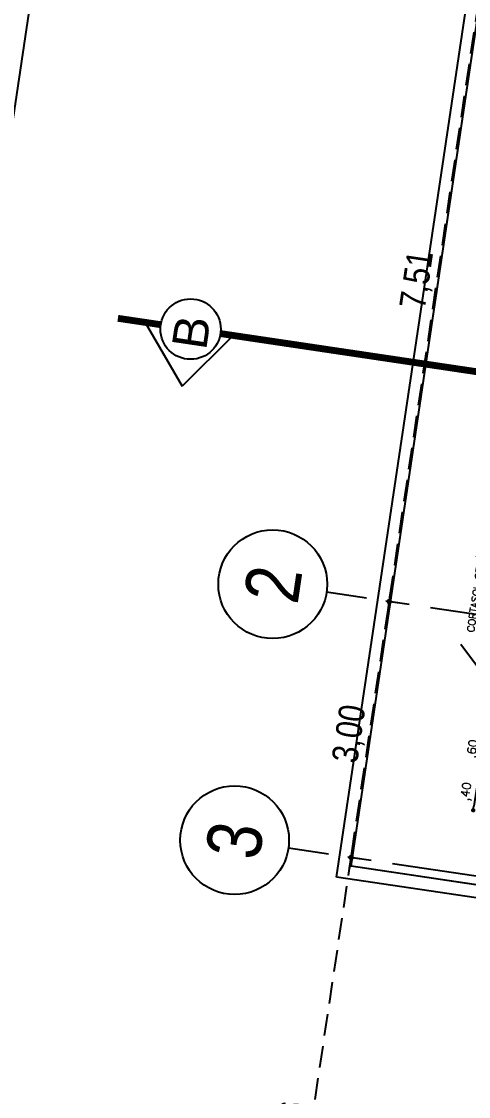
# Model space of a CAD drawing. Header units: millimetres. Extents: x 338 to 506, y 179 to 335.
# Drawn here: x 394.65 to 399.83, y 290.13 to 302.59 of the extents above; entities that cross this region are included whole.
import ezdxf
from ezdxf.enums import TextEntityAlignment as Align

# ---------------------------------------------------------------- set-up
doc = ezdxf.new("R2010")
doc.units = ezdxf.units.MM
doc.linetypes.add('CENTER', pattern=[2, 1.25, -0.25, 0.25, -0.25])
doc.linetypes.add('DASHED2', pattern=[0.375, 0.25, -0.125])
for name, color, linetype in [('ANDEN', 251, 'Continuous'), ('COTAS', 30, 'Continuous'), ('EJES_DE_COLUMNA', 255, 'DASHED2'), ('MUROS', 32, 'Continuous'), ('REJAS', 151, 'Continuous'), ('TEXTOS', 7, 'Continuous')]:
    doc.layers.add(name, color=color, linetype=linetype)
doc.styles.add('NOTAS', font='simplex.shx')
doc.styles.get("Standard").update_dxf_attribs({"font": 'ARIALUNI.ttf'})
doc.styles.add('TECHNIC', font='txt')
doc.dimstyles.new('CONSTRUIME', dxfattribs={"dimtxt": 0.09, "dimasz": 0.027, "dimexe": 0.04, "dimexo": 0.1, "dimgap": 0.04, "dimtad": 1, "dimtih": 1, "dimtoh": 1, "dimdec": 4, "dimzin": 5, "dimdsep": 46, "dimtxsty": 'Standard', "dimcen": -0.05, "dimclrd": 253, "dimclre": 253, "dimclrt": 7, "dimadec": 0, "dimazin": 0, "dimtfac": 1, "dimtdec": 4, "dimtmove": 2, "dimatfit": 3, "dimfxl": 1, "dimtolj": 1, "dimarcsym": 0})
doc.dimstyles.new('ROMANS', dxfattribs={"dimtxt": 0.1, "dimasz": 0.05, "dimexe": 0.04, "dimexo": 0.5, "dimgap": 0.05, "dimtad": 1, "dimtih": 1, "dimtoh": 1, "dimdec": 4, "dimzin": 5, "dimdsep": 46, "dimtxsty": 'Standard', "dimsah": 1, "dimcen": 0.05, "dimse1": 1, "dimse2": 1, "dimclrd": 7, "dimclre": 7, "dimclrt": 7, "dimadec": 0, "dimazin": 0, "dimtfac": 1, "dimtdec": 4, "dimtix": 1, "dimtmove": 2, "dimatfit": 3, "dimfxl": 1, "dimtolj": 1, "dimarcsym": 0})

# ---------------------------------------------------------------- blocks, each defined once
blk = doc.blocks.new('*X986')
at = {"color": 0}
for p, q in [((113.105, 102.553), (113.375, 102.822)), ((115.979, 102.553), (116.249, 102.822)), ((118.853, 102.553), (119.122, 102.822)), ((121.726, 102.553), (121.896, 102.723)), ((113.105, 102.553), (113.307, 102.351)), ((113.105, 102.553), (113.486, 102.553)), ((115.979, 102.553), (116.181, 102.351)), ((115.979, 102.553), (116.36, 102.553)), ((118.853, 102.553), (119.055, 102.351)), ((118.853, 102.553), (119.234, 102.553)), ((121.726, 102.553), (121.896, 102.383)), ((121.726, 102.553), (121.896, 102.553))]:
    blk.add_line(p, q, dxfattribs=at)
blk = doc.blocks.new('EJES_CORTES')
at = {"layer": 'TEXTOS'}
for p, q in [((-5.529, 5.138), (-6.198, 4.607)), ((-5.529, 4.957), (-5.529, 5.138)), ((-5.529, 4.108), (-6.198, 4.607))]:
    blk.add_line(p, q, dxfattribs=at)
at = {"layer": 'TEXTOS', "linetype": 'CENTER', "const_width": 0.0792}
for points in [[(-5.529, 4.957), (-5.529, 5.459)], [(-5.529, 0.297), (-5.529, 4.258)]]:
    blk.add_lwpolyline(points, dxfattribs=at)
at = {"layer": 'TEXTOS'}
blk.add_circle((-5.529, 4.607), 0.35, dxfattribs=at)
blk.add_text('B', height=0.403, dxfattribs=at).set_placement((-5.565, 4.796), align=Align.TOP_CENTER)
blk = doc.blocks.new('*U412')
at = {"layer": 'REJAS', "color": 18, "style": 'NOTAS'}
blk.add_text('CORTASOL SEGÚN DISEÑO', height=0.08333, dxfattribs=at).set_placement((3006.3, 1982.979))
blk = doc.blocks.new('_DOT')
at = {"color": 0, "linetype": 'ByBlock'}
blk.add_line((-0.5, 0), (-1, 0), dxfattribs=at)
at = {"color": 0, "linetype": 'ByBlock', "const_width": 0.5}
blk.add_lwpolyline([(-0.25, 0, 1), (0.25, 0, 1)], format="xyb", close=True, dxfattribs=at)
blk = doc.blocks.new('*U1141')
at = {"layer": 'REJAS', "color": 7, "style": 'NOTAS'}
blk.add_text(',60', height=0.1, dxfattribs=at).set_placement((3004.856, 1982.754))
blk = doc.blocks.new('*D416')
at = {"layer": 'DEFPOINTS', "color": 0, "transparency": 16777216}
for p in [(3004.661, 1982.685), (3004.661, 1982.489), (3005.261, 1982.489)]:
    blk.add_point(p, dxfattribs=at)
at = {"layer": 'REJAS', "color": 7, "transparency": 16777216}
blk.add_line((3005.211, 1982.685), (3004.711, 1982.685), dxfattribs=at)
at = {"transparency": 16777216}
blk.add_blockref('*U1141', (0, 0), dxfattribs=at)
at = {"layer": 'REJAS', "color": 7, "transparency": 16777216, "xscale": 0.05, "yscale": 0.05, "zscale": 0.05, "rotation": 180}
blk.add_blockref('_DOT', (3004.661, 1982.685), dxfattribs=at)
at = {"layer": 'REJAS', "color": 7, "transparency": 16777216, "xscale": 0.05, "yscale": 0.05, "zscale": 0.05}
blk.add_blockref('_DOT', (3005.261, 1982.685), dxfattribs=at)
blk = doc.blocks.new('*U1142')
at = {"layer": 'REJAS', "color": 7, "style": 'NOTAS'}
blk.add_text(',40', height=0.1, dxfattribs=at).set_placement((3004.356, 1982.754))
blk = doc.blocks.new('*D417')
at = {"layer": 'DEFPOINTS', "color": 0, "transparency": 16777216}
for p in [(3004.261, 1982.685), (3004.661, 1982.489), (3004.261, 1981.989)]:
    blk.add_point(p, dxfattribs=at)
at = {"layer": 'REJAS', "color": 7, "transparency": 16777216}
blk.add_line((3004.611, 1982.685), (3004.311, 1982.685), dxfattribs=at)
at = {"transparency": 16777216}
blk.add_blockref('*U1142', (0, 0), dxfattribs=at)
at = {"layer": 'REJAS', "color": 7, "transparency": 16777216, "xscale": 0.05, "yscale": 0.05, "zscale": 0.05, "rotation": 180}
blk.add_blockref('_DOT', (3004.261, 1982.685), dxfattribs=at)
at = {"layer": 'REJAS', "color": 7, "transparency": 16777216, "xscale": 0.05, "yscale": 0.05, "zscale": 0.05}
blk.add_blockref('_DOT', (3004.661, 1982.685), dxfattribs=at)
blk = doc.blocks.new('ARROW')
at = {"layer": 'COTAS', "color": 1}
blk.add_line((2.5, 0), (-2.5, 0), dxfattribs=at)
at = {"layer": 'COTAS', "color": 1, "const_width": 0.635}
blk.add_lwpolyline([(-0.32, 0, 1), (0.32, 0, 1)], format="xyb", close=True, dxfattribs=at)
blk = doc.blocks.new('*U1064')
at = {"layer": 'EJES_DE_COLUMNA', "color": 7, "style": 'TECHNIC'}
blk.add_text('6,26', height=0.3, dxfattribs=at).set_placement((738.399, 199.093))
blk = doc.blocks.new('*D657')
at = {"layer": 'DEFPOINTS', "color": 0, "transparency": 16777216}
for p in [(741.966, 199.001), (735.705, 198.789), (741.966, 198.789)]:
    blk.add_point(p, dxfattribs=at)
at = {"layer": 'EJES_DE_COLUMNA', "color": 253, "transparency": 16777216}
for p, q in [((735.705, 198.901), (735.705, 199.041)), ((741.966, 198.901), (741.966, 199.041)), ((735.755, 199.001), (741.916, 199.001))]:
    blk.add_line(p, q, dxfattribs=at)
at = {"transparency": 16777216}
blk.add_blockref('*U1064', (0, 0), dxfattribs=at)
at = {"layer": 'EJES_DE_COLUMNA', "color": 253, "transparency": 16777216, "xscale": 0.05, "yscale": 0.05, "zscale": 0.05, "rotation": 180}
blk.add_blockref('ARROW', (735.705, 199.001), dxfattribs=at)
at = {"layer": 'EJES_DE_COLUMNA', "color": 253, "transparency": 16777216, "xscale": 0.05, "yscale": 0.05, "zscale": 0.05}
blk.add_blockref('ARROW', (741.966, 199.001), dxfattribs=at)
blk = doc.blocks.new('*U1065')
at = {"layer": 'EJES_DE_COLUMNA', "color": 7, "style": 'TECHNIC'}
blk.add_text('3,00', height=0.3, dxfattribs=at).set_placement((743.048, 199.093))
blk = doc.blocks.new('*D658')
at = {"layer": 'DEFPOINTS', "color": 0, "transparency": 16777216}
for p in [(744.966, 199.001), (741.966, 198.789), (744.966, 198.789)]:
    blk.add_point(p, dxfattribs=at)
at = {"layer": 'EJES_DE_COLUMNA', "color": 253, "transparency": 16777216}
for p, q in [((741.966, 198.901), (741.966, 199.041)), ((744.966, 198.901), (744.966, 199.041)), ((742.016, 199.001), (744.916, 199.001))]:
    blk.add_line(p, q, dxfattribs=at)
at = {"transparency": 16777216}
blk.add_blockref('*U1065', (0, 0), dxfattribs=at)
at = {"layer": 'EJES_DE_COLUMNA', "color": 253, "transparency": 16777216, "xscale": 0.05, "yscale": 0.05, "zscale": 0.05, "rotation": 180}
blk.add_blockref('ARROW', (741.966, 199.001), dxfattribs=at)
at = {"layer": 'EJES_DE_COLUMNA', "color": 253, "transparency": 16777216, "xscale": 0.05, "yscale": 0.05, "zscale": 0.05}
blk.add_blockref('ARROW', (744.966, 199.001), dxfattribs=at)
blk = doc.blocks.new('*U1066')
at = {"layer": 'EJES_DE_COLUMNA', "color": 7, "style": 'TECHNIC'}
blk.add_text('7,51', height=0.3, dxfattribs=at).set_placement((748.369, 199.093))
blk = doc.blocks.new('*D659')
at = {"layer": 'DEFPOINTS', "color": 0, "transparency": 16777216}
for p in [(752.479, 199.001), (744.966, 198.789), (752.479, 198.789)]:
    blk.add_point(p, dxfattribs=at)
at = {"layer": 'EJES_DE_COLUMNA', "color": 253, "transparency": 16777216}
for p, q in [((744.966, 198.901), (744.966, 199.041)), ((752.479, 198.901), (752.479, 199.041)), ((745.016, 199.001), (752.429, 199.001))]:
    blk.add_line(p, q, dxfattribs=at)
at = {"transparency": 16777216}
blk.add_blockref('*U1066', (0, 0), dxfattribs=at)
at = {"layer": 'EJES_DE_COLUMNA', "color": 253, "transparency": 16777216, "xscale": 0.05, "yscale": 0.05, "zscale": 0.05, "rotation": 180}
blk.add_blockref('ARROW', (744.966, 199.001), dxfattribs=at)
at = {"layer": 'EJES_DE_COLUMNA', "color": 253, "transparency": 16777216, "xscale": 0.05, "yscale": 0.05, "zscale": 0.05}
blk.add_blockref('ARROW', (752.479, 199.001), dxfattribs=at)
blk = doc.blocks.new('BAÑOS_PUBLICOS_PISO_1')
blk.add_blockref('*U412', (0, 0))
at = {"layer": 'REJAS', "color": 18}
for base, p1, p2, picture, middle in [((3004.26076, 1982.6852), (3004.66076, 1982.48867), (3004.26076, 1981.98867), '*D417', (3004.46076, 1982.79472)), ((3004.66076, 1982.6852), (3005.26076, 1982.48867), (3004.66076, 1982.48867), '*D416', (3004.96076, 1982.79472))]:
    dim = blk.add_linear_dim(base=base, p1=p1, p2=p2, angle=180, dimstyle='ROMANS', dxfattribs=at)
    dim.commit()
    dim.dimension.update_dxf_attribs({"geometry": picture, "text_midpoint": middle})
blk = doc.blocks.new('EJES_ESTRUCTURALES')
at = {"layer": 'EJES_DE_COLUMNA', "color": 9, "linetype": 'CENTER'}
for p, q in [((741.96581, 131.2663), (741.96581, 199.7363)), ((744.96581, 131.2663), (744.96581, 199.7363))]:
    blk.add_line(p, q, dxfattribs=at)
at = {"layer": 'EJES_DE_COLUMNA', "color": 9, "linetype": 'Continuous'}
for centre in [(741.96581, 200.3663), (744.96581, 200.3663)]:
    blk.add_circle(centre, 0.63, dxfattribs=at)
at = {"layer": 'EJES_DE_COLUMNA', "color": 1, "style": 'TECHNIC'}
for s, p in [('3', (741.96581, 200.3663)), ('2', (744.96581, 200.3663))]:
    blk.add_text(s, height=0.63, dxfattribs=at).set_placement(p, align=Align.MIDDLE)
at = {"layer": 'EJES_DE_COLUMNA'}
for base, p1, p2, picture, middle in [((741.96581, 199.00127), (735.70507, 198.78901), (741.96581, 198.78901), '*D657', (738.83544, 199.21737)), ((744.96581, 199.00127), (741.96581, 198.78901), (744.96581, 198.78901), '*D658', (743.46581, 199.21737)), ((752.47941, 199.00127), (744.96581, 198.78901), (752.47941, 198.78901), '*D659', (748.72261, 199.21737))]:
    dim = blk.add_linear_dim(base=base, p1=p1, p2=p2, dimstyle='CONSTRUIME', override={"dimtxt": 0.3, "dimasz": 0.05}, dxfattribs=at)
    dim.commit()
    dim.dimension.update_dxf_attribs({"geometry": picture, "text_midpoint": middle})
blk = doc.blocks.new('A$C7152A42C')
at = {"layer": 'ANDEN'}
for p, q in [((110.49487, 108.85105), (122.05847, 108.85105)), ((110.49487, 101.85105), (110.49487, 103.85105)), ((110.49487, 103.85105), (122.05847, 103.85105)), ((110.64487, 101.85105), (110.64487, 103.70105)), ((110.64487, 103.70105), (121.90847, 103.70105))]:
    blk.add_line(p, q, dxfattribs=at)
blk.add_lwpolyline([(121.89627, 103.70105), (121.89627, 101.85105), (120.65847, 101.85105), (120.65847, 102.35105), (111.89487, 102.35105), (111.89487, 101.85105), (110.64487, 101.85105), (110.64487, 103.70105)], close=True, dxfattribs=at)
at = {"color": 18}
blk.add_blockref('BAÑOS_PUBLICOS_PISO_1', (-2892.7659, -1880.28762), dxfattribs=at)
at = {"layer": 'ANDEN', "color": 251, "linetype": 'Continuous'}
blk.add_blockref('*X986', (0, 0), dxfattribs=at)
at = {"layer": 'EJES_DE_COLUMNA'}
blk.add_blockref('EJES_ESTRUCTURALES', (-631.22088, -95.28525), dxfattribs=at)
at = {"layer": 'REJAS'}
blk.add_blockref('EJES_CORTES', (122.05847, 101.85105), dxfattribs=at)

msp = doc.modelspace()

# ---------------------------------------------------------------- block references
at = {"layer": 'MUROS', "color": 32, "rotation": 81.53046525965426}
msp.add_blockref('A$C7152A42C', (484.748, 168.084), dxfattribs=at)

doc.saveas('drawing.dxf')
